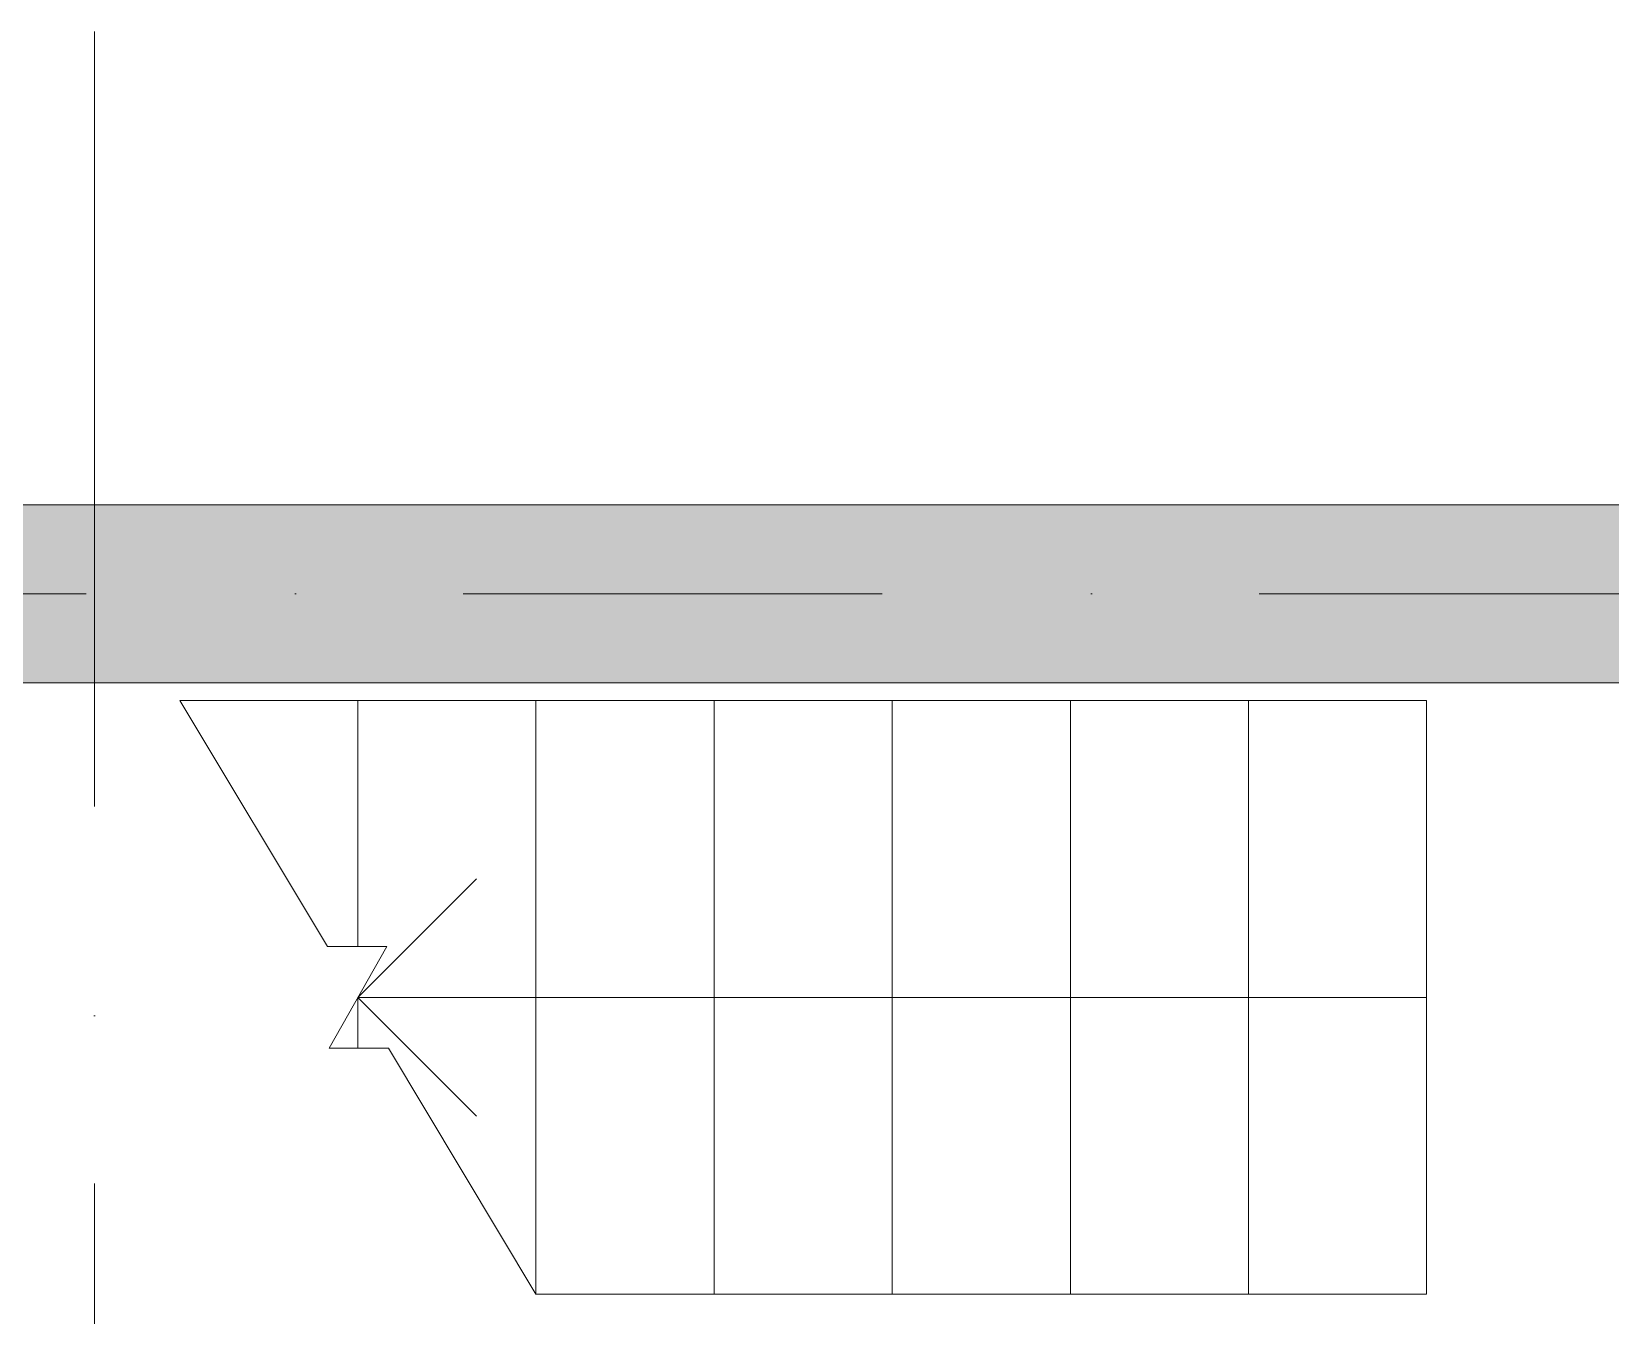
# Model space of a CAD drawing. Header units: millimetres. Extents: x -34838 to 729576, y -214038 to 121482.
# Drawn here: x 596336 to 598995, y -86953 to -84791 of the extents above; entities that cross this region are included whole.
import ezdxf
from ezdxf.enums import TextEntityAlignment as Align

# ---------------------------------------------------------------- set-up
doc = ezdxf.new("R2010")
doc.units = ezdxf.units.MM
doc.header["$MEASUREMENT"] = 0
doc.linetypes.add('Штрихпунктирная', pattern=[1340.555525, 705.555534, -352.777767, 0, -282.222223])
for name, color, linetype in [('А _ ОСІ КООРДИНАЦІЙНІ.3D', 7, 'Continuous'), ('АБ _ 0 _ СТІНИ _ ЗОВНІШНІ .3D', 7, 'Continuous'), ('АБ _ 2 _ СХОДИ _ ЗОВНІШНІ .3D', 7, 'Continuous'), ('АП _ ТЕП _ ЗОНИ ПРИМІЩЕНЬ .3D', 7, 'Continuous')]:
    doc.layers.add(name, color=color, linetype=linetype)
for name, color, linetype, lineweight in [('А _ ОСІ КООРДИНАЦІЙНІ.3D_Ном._пера__105', 7, 'Continuous', 13), ('А _ ОСІ КООРДИНАЦІЙНІ.3D_Ном._пера__25', 7, 'Continuous', 0), ('АБ _ 0 _ СТІНИ _ ЗОВНІШНІ .3D_Ном._пера__47', 7, 'Continuous', 20), ('АБ _ 2 _ СХОДИ _ ЗОВНІШНІ .3D_Ном._пера__71', 7, 'Continuous', 15), ('АБ _ 2 _ СХОДИ _ ЗОВНІШНІ .3D_Ном._пера__91', 7, 'Continuous', 13)]:
    doc.layers.add(name, color=color, linetype=linetype, lineweight=lineweight)
doc.styles.add('СГЕНЕРИР_СТИЛЬ_1', font='Arial.ttf')
doc.linetypes.add('ГП _ огорожа КЖ меньше 1м_ М 500', pattern='A,0,[1,20211006 Р’РµР»РёРєРёР№ Р±Р°СЃРµР№РЅ (Р±СѓС‚С–РєРё)_1.Shx,S=79.365079,R=0,X=0,Y=0],-10000,0', length=10000)

# ---------------------------------------------------------------- blocks, each defined once
blk = doc.blocks.new('Лестница_4_1', base_point=(518441.8, -97737.7))
at = {"layer": 'АБ _ 2 _ СХОДИ _ ЗОВНІШНІ .3D_Ном._пера__71', "color": 7, "linetype": 'Continuous', "lineweight": 15}
for p, q in [((596833.7, -86331.9), (596585.1, -85917.7)), ((596885.1, -85917.7), (596885.1, -86331.9)), ((596885.1, -86331.9), (596885.1, -85917.7)), ((597185.1, -85917.7), (597185.1, -86917.7)), ((597185.1, -86917.7), (597185.1, -85917.7)), ((597485.1, -85917.7), (597485.1, -86917.7)), ((597485.1, -86917.7), (597485.1, -85917.7)), ((597785.1, -85917.7), (597785.1, -86917.7)), ((597785.1, -86917.7), (597785.1, -85917.7)), ((598085.1, -85917.7), (598085.1, -86917.7)), ((598085.1, -86917.7), (598085.1, -85917.7)), ((598385.1, -85917.7), (598385.1, -86917.7)), ((598385.1, -86917.7), (598385.1, -85917.7)), ((598685.1, -86917.7), (598685.1, -85917.7)), ((597085.1, -86217.7), (596885.1, -86417.7)), ((596933.7, -86331.9), (596833.7, -86331.9)), ((596836.6, -86503.4), (596933.7, -86331.9)), ((596885.1, -86417.7), (596885.1, -86503.4)), ((596885.1, -86503.4), (596885.1, -86417.7)), ((598385.1, -86417.7), (596885.1, -86417.7)), ((596885.1, -86417.7), (597085.1, -86617.7)), ((598685.1, -86417.7), (598385.1, -86417.7)), ((596936.6, -86503.4), (596836.6, -86503.4)), ((597185.1, -86917.7), (596936.6, -86503.4))]:
    blk.add_line(p, q, dxfattribs=at)
at = {"layer": 'АБ _ 2 _ СХОДИ _ ЗОВНІШНІ .3D_Ном._пера__91', "color": 7, "linetype": 'Continuous', "lineweight": 13}
for p, q in [((596885.1, -85917.7), (596585.1, -85917.7)), ((597185.1, -85917.7), (596885.1, -85917.7)), ((597485.1, -85917.7), (597185.1, -85917.7)), ((597785.1, -85917.7), (597485.1, -85917.7)), ((598085.1, -85917.7), (597785.1, -85917.7)), ((598385.1, -85917.7), (598085.1, -85917.7)), ((598685.1, -85917.7), (598385.1, -85917.7)), ((597185.1, -86917.7), (597485.1, -86917.7)), ((597485.1, -86917.7), (597785.1, -86917.7)), ((597785.1, -86917.7), (598085.1, -86917.7)), ((598085.1, -86917.7), (598385.1, -86917.7)), ((598385.1, -86917.7), (598685.1, -86917.7))]:
    blk.add_line(p, q, dxfattribs=at)
blk = doc.blocks.new('Стена_56_1', base_point=(518366.8, -85737.7))
at = {"layer": 'АБ _ 0 _ СТІНИ _ ЗОВНІШНІ .3D', "linetype": 'Continuous', "lineweight": 0, "true_color": 0x000000}
h = blk.add_hatch(dxfattribs=at)
h.set_pattern_fill('М___БЕТОН_АРМОВАНИЙ___З__C0', color=18, style=0, pattern_type=2)
h.set_pattern_definition([(45, (518441.76, -97737.7), (-367.6955, 367.6955), []), (45, (518257.9, -97553.85), (-367.6955, 367.6955), [390, -130, 0, -130])])
h.paths.add_polyline_path([(614291.8, -85587.7), (540141.8, -85587.7), (540141.8, -85887.7), (614271.8, -85887.7), (614291.8, -85874.1)])
at = {"layer": 'АБ _ 0 _ СТІНИ _ ЗОВНІШНІ .3D_Ном._пера__47', "color": 7, "linetype": 'Continuous', "lineweight": 20, "flags": 128}
for points in [[(614591.8, -85587.7), (540441.8, -85587.7)], [(540141.8, -85887.7), (614271.8, -85887.7)]]:
    blk.add_lwpolyline(points, dxfattribs=at)
blk = doc.blocks.new('Стандартный Маркер Сетки_2')
at = {"layer": 'А _ ОСІ КООРДИНАЦІЙНІ.3D_Ном._пера__105', "color": 7, "linetype": 'Штрихпунктирная', "lineweight": 13}
blk.add_line((500, 0), (99754.182117, 0), dxfattribs=at)
at = {"layer": 'А _ ОСІ КООРДИНАЦІЙНІ.3D_Ном._пера__25', "color": 7, "lineweight": 0, "style": 'СГЕНЕРИР_СТИЛЬ_1'}
blk.add_attdef('AC_MarkerText_1', text='', height=700, dxfattribs=at).set_placement((-1000, 40.005), align=Align.MIDDLE_CENTER)
blk = doc.blocks.new('Стандартный Маркер Сетки_3')
at = {"layer": 'А _ ОСІ КООРДИНАЦІЙНІ.3D_Ном._пера__105', "color": 7, "linetype": 'Штрихпунктирная', "lineweight": 13}
for q in [(0, 0), (18299.2, 0)]:
    blk.add_line((600, 0), q, dxfattribs=at)
at = {"layer": 'А _ ОСІ КООРДИНАЦІЙНІ.3D_Ном._пера__25', "color": 7, "lineweight": 0, "style": 'СГЕНЕРИР_СТИЛЬ_1'}
blk.add_attdef('AC_MarkerText_1', text='', height=700, rotation=90, dxfattribs=at).set_placement((19899.2, 40), align=Align.MIDDLE_CENTER)

msp = doc.modelspace()

# ---------------------------------------------------------------- linework, layer by layer
at = {"layer": 'АП _ ТЕП _ ЗОНИ ПРИМІЩЕНЬ .3D', "color": 254, "linetype": 'Continuous', "lineweight": 0, "true_color": 0xddc2d0, "flags": 128}
msp.add_lwpolyline([(590641.8, -91797.7), (596241.8, -91797.7), (596241.8, -91537.7), (596641.8, -91537.7), (596641.8, -91797.7), (602241.8, -91797.7), (602241.8, -91537.7), (602641.8, -91537.7), (602641.8, -91797.7), (608241.8, -91797.7), (608241.8, -91537.7), (608641.8, -91537.7), (608641.8, -91797.7), (612161.8, -91797.7), (612161.8, -87157.7), (610261.8, -87157.7), (610261.8, -85887.7), (581681.8, -85887.7)], dxfattribs=at)

# ---------------------------------------------------------------- block references
at = {"layer": 'А _ ОСІ КООРДИНАЦІЙНІ.3D', "color": 7, "linetype": 'Continuous', "lineweight": 60, "zscale": 1000}
msp.add_blockref('Стандартный Маркер Сетки_2', (513441.8, -85737.7), dxfattribs=at)
at = {"layer": 'А _ ОСІ КООРДИНАЦІЙНІ.3D', "color": 7, "linetype": 'Continuous', "lineweight": 60, "zscale": 1000, "rotation": 270}
msp.add_blockref('Стандартный Маркер Сетки_3', (596441.8, -84790.6), dxfattribs=at)
at = {"layer": 'АБ _ 0 _ СТІНИ _ ЗОВНІШНІ .3D', "color": 7, "lineweight": 20}
msp.add_blockref('Стена_56_1', (518366.8, -85737.7), dxfattribs=at)
at = {"layer": 'АБ _ 2 _ СХОДИ _ ЗОВНІШНІ .3D', "color": 7, "linetype": 'ГП _ огорожа КЖ меньше 1м_ М 500', "lineweight": 15}
msp.add_blockref('Лестница_4_1', (518441.8, -97737.7), dxfattribs=at)

doc.saveas('drawing.dxf')
